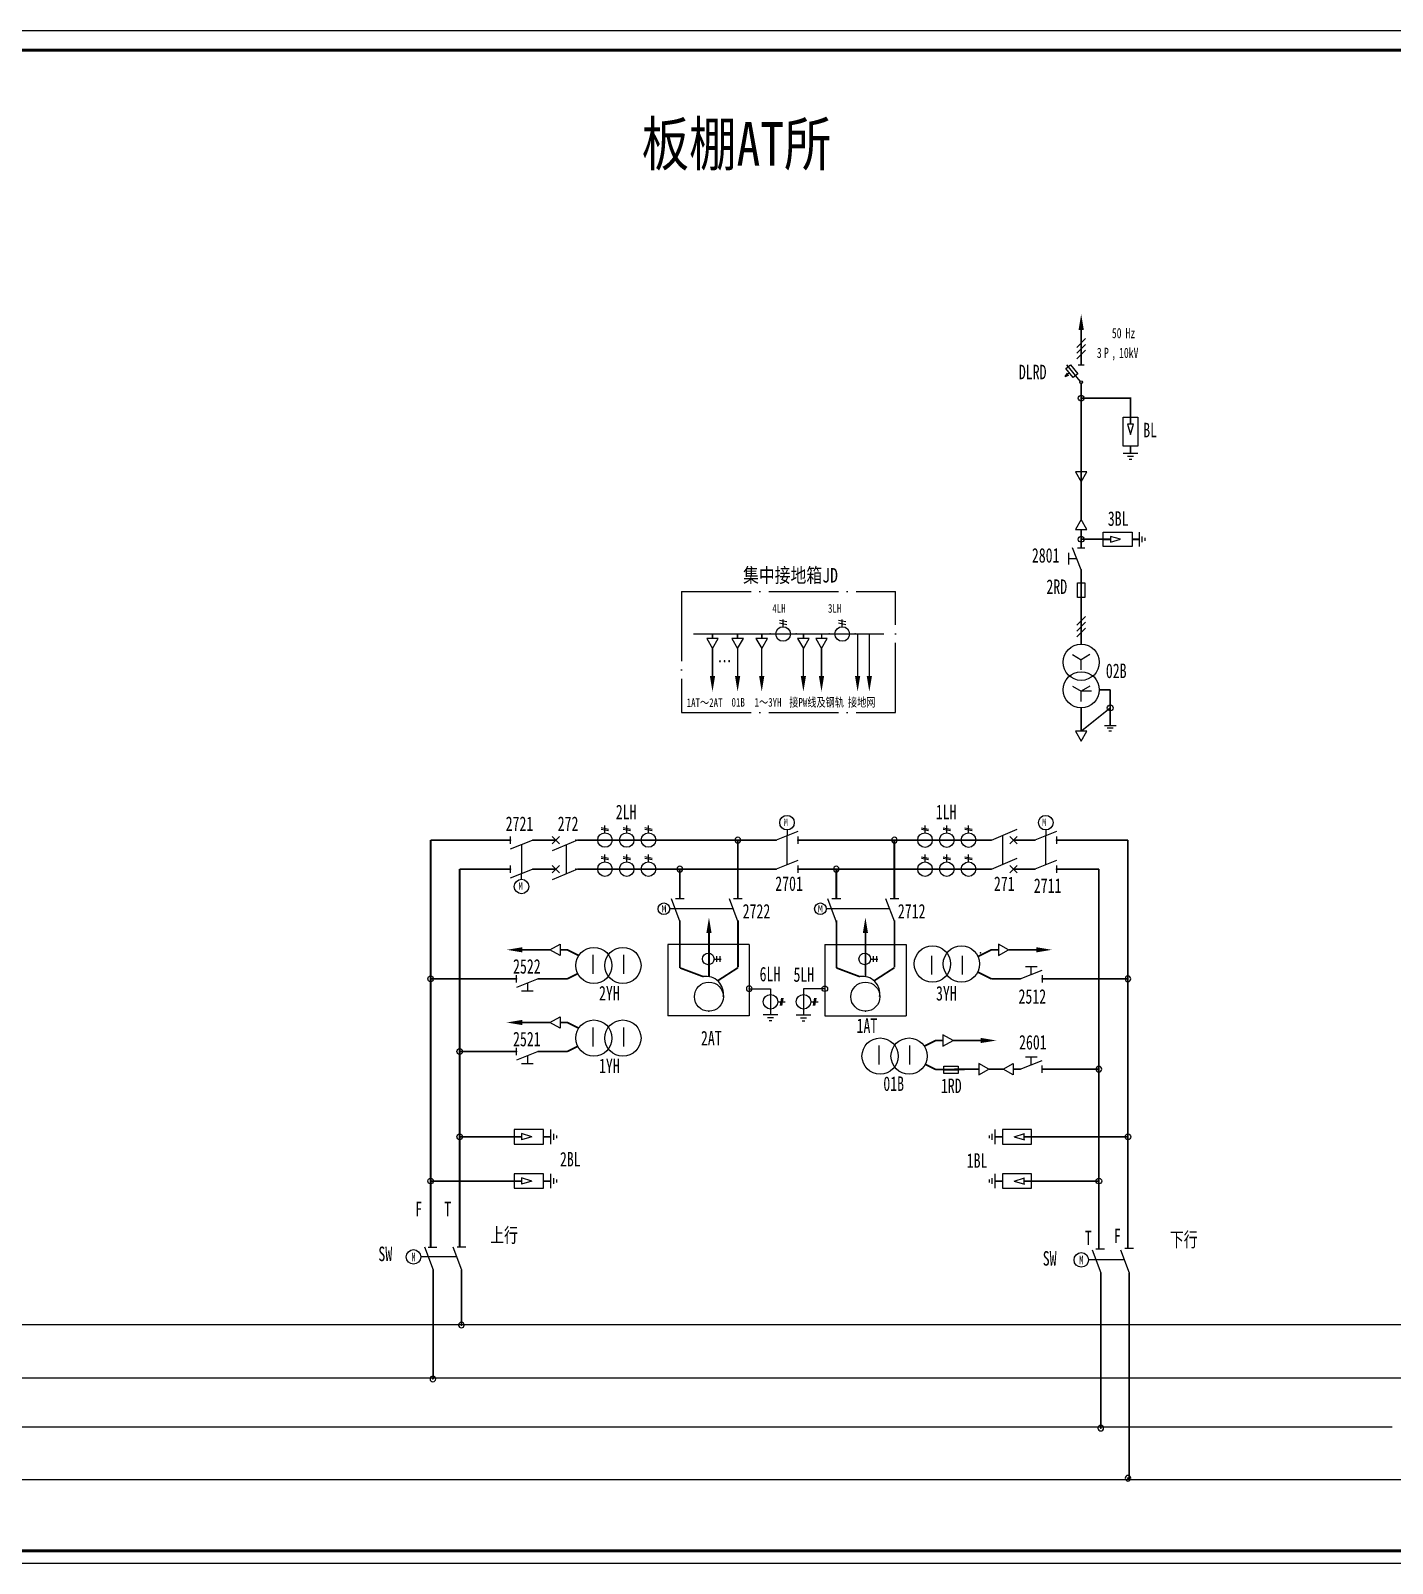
# Model space of a CAD drawing. Header units: millimetres. Extents: x 10667 to 23854, y -3427 to -2899.
# Drawn here: x 16707 to 17176, y -3427 to -2899 of the extents above; entities that cross this region are included whole.
import ezdxf
from ezdxf.enums import TextEntityAlignment as Align

# ---------------------------------------------------------------- set-up
doc = ezdxf.new("R2010")
doc.units = ezdxf.units.MM
doc.header["$LTSCALE"] = 10
doc.linetypes.add('ACAD_ISO04W100', pattern=[30, 24, -3, 0, -3])
doc.linetypes.add('DASHED', pattern=[11, 5, 0.5, 5, 0.5])
for name, color, linetype in [('3', 3, 'Continuous'), ('4', 1, 'Continuous'), ('BBLOCK', 2, 'DASHED'), ('BLOCK', 3, 'Continuous'), ('BOX', 7, 'Continuous'), ('DASHED', 6, 'Continuous'), ('DLINE', 1, 'Continuous'), ('LINE', 7, 'Continuous'), ('PLINE', 1, 'Continuous'), ('TEXT', 2, 'Continuous'), ('设    备', 3, 'Continuous'), ('设备编号', 2, 'Continuous'), ('连 接 线', 1, 'Continuous')]:
    doc.layers.add(name, color=color, linetype=linetype)
doc.styles.add('HZ', font='SimSun.ttf', dxfattribs={"width": 0.7})
doc.styles.add('ITALIC', font='NSimSun.ttf', dxfattribs={"width": 0.7})
doc.styles.add('JH1', font='NSimSun.ttf', dxfattribs={"width": 0.8})
doc.styles.add('ROMNAS', font='NSimSun.ttf', dxfattribs={"width": 0.7})

# ---------------------------------------------------------------- blocks, each defined once
blk = doc.blocks.new('$$POINT', base_point=(176.43, 371.44))
blk.add_point((176.43, 371.44))
blk = doc.blocks.new('$$DD', base_point=(181.79, 368.35))
at = {"layer": 'BLOCK', "color": 2}
blk.add_circle((181.79, 368.35), 0.971, dxfattribs=at)
at = {"xscale": 1.428571, "yscale": 1.428571, "zscale": 1.428571}
for rotation in [270, 180, 90]:
    blk.add_blockref('$$POINT', (181.79, 368.35), dxfattribs=dict(at, rotation=rotation))
blk.add_blockref('$$POINT', (181.79, 368.35), dxfattribs=at)
blk = doc.blocks.new('$JT')
at = {"color": 3}
blk.add_lwpolyline([(0, 0, 1.8, 0, 0), (0, 5.41, 0, 0, 0)], format="xyseb", dxfattribs=at)
blk = doc.blocks.new('$$LHX')
for p, q in [((3.79, 1.25), (3.29, -1.25)), ((4.29, 1.25), (3.79, -1.25)), ((2.5, 0), (5, 0))]:
    blk.add_line(p, q)
blk.add_circle((0, 0), 2.5)
blk = doc.blocks.new('$ZOBYQX')
blk.add_circle((0, 0), 5)
blk.add_arc((-1, 1), 6, 350.5377, 99.4623)
for p in [(-1.99, 6.92), (0, -5)]:
    blk.add_point(p)
at = {"style": 'HZ', "width": 0.76}
blk.add_attdef('序号', (5.33, -2.35), '', height=4, dxfattribs=at)
at = {"style": 'HZ', "width": 0.76, "flags": 1}
for tag, p in [('符号', (5.21, -6.8)), ('名称', (5.21, -11.09)), ('规格', (5.21, -19.68)), ('型号', (5.21, -15.39)), ('单位', (5.21, -24.12)), ('数量', (5.46, -28.55))]:
    blk.add_attdef(tag, p, '', height=4, dxfattribs=at)
blk = doc.blocks.new('$BLQX')
for p, q in [((-2.5, -10), (-2.5, 0)), ((-2.5, 0), (2.5, 0)), ((2.5, 0), (2.5, -10)), ((0, -6), (-1.08, -2.46)), ((-1.07, -2.5), (1.08, -2.5)), ((0, -6), (1.08, -2.46)), ((2.5, -10), (-2.5, -10)), ((-2.5, -12.5), (2.5, -12.5)), ((-1, -13.5), (1, -13.5)), ((-0.5, -14.5), (0.5, -14.5))]:
    blk.add_line(p, q)
at = {"layer": 'DLINE', "const_width": 0.6}
for points in [[(0, -2.5), (0, 0)], [(0, -10), (0, -12.5)]]:
    blk.add_lwpolyline(points, dxfattribs=at)
at = {"style": 'HZ', "width": 0.76, "flags": 1}
for tag, p in [('符号', (3.73, -14.77)), ('名称', (3.73, -19.07)), ('型号', (3.73, -23.36)), ('规格', (3.73, -27.66)), ('单位', (3.73, -32.1)), ('数量', (3.99, -36.53))]:
    blk.add_attdef(tag, p, '', height=4, dxfattribs=at)
at = {"style": 'HZ', "width": 0.76}
blk.add_attdef('序号', (3.86, -10.33), '', height=4, dxfattribs=at)
blk = doc.blocks.new('$RDQX')
for p, q in [((-1.25, 2.5), (1.25, 2.5)), ((-1.25, -2.5), (-1.25, 2.5)), ((1.25, 2.5), (1.25, -2.5)), ((1.25, -2.5), (-1.25, -2.5))]:
    blk.add_line(p, q)
at = {"layer": 'DLINE', "const_width": 0.6}
blk.add_lwpolyline([(0, 2.5), (0, -2.5)], dxfattribs=at)
at = {"layer": 'DLINE'}
for p in [(0, 2.5), (0, -2.5)]:
    blk.add_point(p, dxfattribs=at)
at = {"style": 'HZ', "width": 0.76}
blk.add_attdef('序号', (1.71, -2.68), '', height=4, dxfattribs=at)
at = {"style": 'HZ', "width": 0.76, "flags": 1}
for tag, p in [('符号', (1.59, -7.12)), ('名称', (1.59, -11.42)), ('规格', (1.59, -20.01)), ('型号', (1.59, -15.71)), ('单位', (1.59, -24.45)), ('数量', (1.84, -28.88))]:
    blk.add_attdef(tag, p, '', height=4, dxfattribs=at)

msp = doc.modelspace()

# ---------------------------------------------------------------- linework, layer by layer
for p, q in [((17068.54, -3084.48), (17065.54, -3076.98)), ((17067.29, -3076.98), (17069.79, -3076.98)), ((17064.28, -3082.73), (17064.28, -3078.73)), ((17067.04, -3080.73), (17064.28, -3080.73)), ((16871.93, -3178.89), (16871.93, -3176.39)), ((16871.93, -3180.64), (16879.43, -3177.64)), ((16886.23, -3178.89), (16888.73, -3176.39)), ((16886.23, -3176.39), (16888.73, -3178.89)), ((16894.98, -3177.64), (16886.23, -3181.39)), ((16970.92, -3174.64), (16963.42, -3177.64)), ((16967.17, -3174.14), (16967.17, -3176.14)), ((16967.17, -3186.14), (16967.17, -3176.14)), ((16970.92, -3176.39), (16970.92, -3178.89)), ((17037.68, -3177.66), (17046.43, -3173.91)), ((17046.43, -3176.41), (17043.93, -3178.91)), ((17046.43, -3178.91), (17043.93, -3176.41)), ((17060.08, -3174.64), (17052.58, -3177.64)), ((17056.33, -3174.14), (17056.33, -3176.14)), ((17056.33, -3186.14), (17056.33, -3176.14)), ((17060.08, -3176.39), (17060.08, -3178.89)), ((16875.68, -3179.14), (16875.68, -3189.14)), ((17037.68, -3187.66), (17046.43, -3183.91)), ((16871.93, -3188.89), (16871.93, -3186.39)), ((16871.93, -3190.64), (16879.43, -3187.64)), ((16875.68, -3191.14), (16875.68, -3189.14)), ((16886.23, -3186.39), (16888.73, -3188.89)), ((16886.23, -3188.89), (16888.73, -3186.39)), ((16894.98, -3187.64), (16886.23, -3191.39)), ((16970.92, -3184.64), (16963.42, -3187.64)), ((16970.92, -3186.39), (16970.92, -3188.89)), ((17046.43, -3188.91), (17043.93, -3186.41)), ((17046.43, -3186.41), (17043.93, -3188.91)), ((17060.08, -3184.64), (17052.58, -3187.64)), ((17060.08, -3186.39), (17060.08, -3188.89)), ((16941.99, -3218.66), (16944.51, -3218.66)), ((16943.04, -3219.61), (16943.04, -3217.61)), ((16944.04, -3217.61), (16944.04, -3219.61)), ((16995.9, -3218.66), (16998.42, -3218.66)), ((16996.95, -3219.61), (16996.95, -3217.61)), ((16997.95, -3217.61), (16997.95, -3219.61)), ((17049.32, -3221.2), (17053.32, -3221.2)), ((17051.32, -3223.95), (17051.32, -3221.2)), ((16873.95, -3226.7), (16873.95, -3224.2)), ((16881.45, -3225.45), (16873.95, -3228.45)), ((17047.57, -3225.45), (17055.07, -3222.45)), ((17055.07, -3224.2), (17055.07, -3226.7)), ((16879.7, -3229.71), (16875.7, -3229.71)), ((16877.7, -3226.95), (16877.7, -3229.71)), ((16963.99, -3237.87), (16958.99, -3237.87)), ((16962.49, -3238.87), (16960.49, -3238.87)), ((16961.99, -3239.87), (16960.99, -3239.87)), ((16970.36, -3237.87), (16975.36, -3237.87)), ((16971.86, -3238.87), (16973.86, -3238.87)), ((16972.36, -3239.87), (16973.36, -3239.87)), ((16873.95, -3251.74), (16873.95, -3249.24)), ((16881.45, -3250.49), (16873.95, -3253.49)), ((16877.7, -3251.99), (16877.7, -3254.74)), ((17049.32, -3252.32), (17053.32, -3252.32)), ((17051.32, -3255.08), (17051.32, -3252.32)), ((16879.7, -3254.74), (16875.7, -3254.74)), ((17047.57, -3256.58), (17055.07, -3253.58)), ((17055.07, -3257.83), (17055.07, -3255.33))]:
    msp.add_line(p, q)
at = {"color": 7}
for p, q in [((17067.29, -3089.05), (17069.79, -3089.05)), ((17067.29, -3094.05), (17067.29, -3089.05)), ((17069.79, -3089.05), (17069.79, -3094.05)), ((17069.79, -3094.05), (17067.29, -3094.05)), ((16964.57, -3101.85), (16967.07, -3102.35)), ((16964.57, -3102.85), (16967.07, -3103.35)), ((16965.82, -3104.14), (16965.82, -3101.64)), ((16984.94, -3101.85), (16987.44, -3102.35)), ((16984.94, -3102.85), (16987.44, -3103.35)), ((16986.19, -3104.14), (16986.19, -3101.64))]:
    msp.add_line(p, q, dxfattribs=at)
at = {"color": 3}
for p, q in [((16948.56, -3201.32), (16926.75, -3201.32)), ((17002.47, -3201.32), (16980.66, -3201.32))]:
    msp.add_line(p, q, dxfattribs=at)
at = {"color": 7, "const_width": 0.5}
for points in [[(16961.32, -3106.64), (16970.32, -3106.64)], [(16981.69, -3106.64), (16990.69, -3106.64)]]:
    msp.add_lwpolyline(points, dxfattribs=at)
at = {"color": 7}
for points in [[(16941.49, -3121.1, 1.8, 0, 0), (16941.49, -3126.51, 0, 0, 0)], [(16950.15, -3121.1, 1.8, 0, 0), (16950.15, -3126.51, 0, 0, 0)], [(16958.46, -3121.1, 1.8, 0, 0), (16958.46, -3126.51, 0, 0, 0)], [(16972.82, -3121.1, 1.8, 0, 0), (16972.82, -3126.51, 0, 0, 0)], [(16979.05, -3121.1, 1.8, 0, 0), (16979.05, -3126.51, 0, 0, 0)], [(16991.5, -3121.1, 1.8, 0, 0), (16991.5, -3126.51, 0, 0, 0)], [(16995.54, -3121.1, 1.8, 0, 0), (16995.54, -3126.51, 0, 0, 0)], [(16940.28, -3209.69, 1.8, 0, 0), (16940.28, -3204.28, 0, 0, 0)], [(16994.19, -3209.69, 1.8, 0, 0), (16994.19, -3204.28, 0, 0, 0)]]:
    msp.add_lwpolyline(points, format="xyseb", dxfattribs=at)
at = {"color": 1, "const_width": 0.6}
for points in [[(16940.28, -3209.69), (16940.28, -3224.85)], [(16994.19, -3209.69), (16994.19, -3224.85)], [(16938.28, -3224.68), (16930.28, -3221.68)], [(16943.23, -3226.15), (16950.25, -3221.62)], [(16992.19, -3224.68), (16984.19, -3221.68)], [(16997.14, -3226.15), (17004.16, -3221.62)]]:
    msp.add_lwpolyline(points, dxfattribs=at)
at = {"color": 7}
for centre, radius in [((16965.82, -3106.64), 2.5), ((16986.19, -3106.64), 2.5), ((17068.54, -3116.37), 6.25)]:
    msp.add_circle(centre, radius, dxfattribs=at)
for centre, radius in [((16967.17, -3171.64), 2.5), ((17056.33, -3171.64), 2.5), ((16875.68, -3193.64), 2.5), ((16940.04, -3218.61), 2), ((16993.95, -3218.61), 2)]:
    msp.add_circle(centre, radius)
for p in [(17068.54, -3076.98), (17068.54, -3084.48), (16871.93, -3177.64), (16894.43, -3177.64), (16912.48, -3177.64), (16919.98, -3177.64), (16963.42, -3177.64), (16970.92, -3177.64), (17017.68, -3177.66), (17025.18, -3177.66), (17052.58, -3177.64), (17060.08, -3177.64), (16871.93, -3187.64), (16894.43, -3187.64), (16912.48, -3187.64), (16919.98, -3187.64), (16963.42, -3187.64), (16970.92, -3187.64), (17017.68, -3187.66), (17025.18, -3187.66), (17052.58, -3187.64), (17060.08, -3187.64), (16873.95, -3225.45), (16881.45, -3225.45), (17047.57, -3225.45), (17055.07, -3225.45), (16873.95, -3250.49), (16881.45, -3250.49), (17047.57, -3256.58), (17055.07, -3256.58)]:
    msp.add_point(p)
for p in [(16961.32, -3106.64), (16970.32, -3106.64), (16981.69, -3106.64), (16990.69, -3106.64)]:
    msp.add_point(p, dxfattribs=at)
at = {"color": 4}
for p in [(16930.25, -3197.82), (16950.25, -3197.82), (16984.16, -3197.82), (17004.16, -3197.82), (16930.25, -3205.82), (16950.25, -3205.82), (16984.16, -3205.82), (17004.16, -3205.82)]:
    msp.add_point(p, dxfattribs=at)
at = {"layer": '4', "color": 5}
for p, q in [((16470.95, -3344.51), (16783.01, -3344.51)), ((16772.9, -3344.51), (17176.45, -3344.51)), ((17171.92, -3344.54), (17439.58, -3344.54)), ((16470.71, -3362.89), (16781.61, -3362.89)), ((16771.78, -3362.89), (17174.32, -3362.89)), ((17172.75, -3362.89), (17434.43, -3362.89)), ((16472.25, -3379.75), (16783.59, -3379.75)), ((16774.1, -3379.75), (17175.74, -3379.75)), ((16471.64, -3397.9), (16778.81, -3397.9)), ((16769.31, -3397.9), (17267.97, -3397.9))]:
    msp.add_line(p, q, dxfattribs=at)
at = {"layer": '4', "color": 2}
msp.add_lwpolyline([(10666.54, -2898.77), (23853.86, -2898.77), (23853.86, -3426.84), (10666.54, -3426.84)], close=True, dxfattribs=at)
at = {"layer": 'BBLOCK', "linetype": 'Continuous'}
for p, q in [((17041.43, -3176.05), (17041.43, -3186.05)), ((16891.23, -3189.24), (16891.23, -3179.24))]:
    msp.add_line(p, q, dxfattribs=at)
at = {"layer": 'BLOCK', "color": 7}
for p, q in [((17068.54, -3067.2), (17066.54, -3070.67)), ((17070.54, -3070.67), (17068.54, -3067.2)), ((17066.54, -3070.67), (17070.54, -3070.67)), ((17070.04, -3100.62), (17067.04, -3103.62)), ((17070.04, -3102.62), (17067.04, -3105.62)), ((17070.04, -3104.62), (17067.04, -3107.62)), ((16939.49, -3108.14), (16941.49, -3111.6)), ((16943.49, -3108.14), (16939.49, -3108.14)), ((16941.49, -3111.6), (16943.49, -3108.14)), ((16948.15, -3108.14), (16950.15, -3111.6)), ((16952.15, -3108.14), (16948.15, -3108.14)), ((16950.15, -3111.6), (16952.15, -3108.14)), ((16960.46, -3108.14), (16956.46, -3108.14)), ((16956.46, -3108.14), (16958.46, -3111.6)), ((16958.46, -3111.6), (16960.46, -3108.14)), ((16970.82, -3108.14), (16972.82, -3111.6)), ((16974.82, -3108.14), (16970.82, -3108.14)), ((16972.82, -3111.6), (16974.82, -3108.14)), ((16977.05, -3108.14), (16979.05, -3111.6)), ((16981.05, -3108.14), (16977.05, -3108.14)), ((16979.05, -3111.6), (16981.05, -3108.14)), ((17070.54, -3140.12), (17066.54, -3140.12)), ((17066.54, -3140.12), (17068.54, -3143.58)), ((17068.54, -3143.58), (17070.54, -3140.12)), ((17076.54, -3138.12), (17080.54, -3138.12)), ((17079.54, -3139.12), (17077.54, -3139.12)), ((17079.04, -3140.12), (17078.04, -3140.12))]:
    msp.add_line(p, q, dxfattribs=at)
at = {"layer": 'BLOCK'}
for p, q in [((16927.25, -3197.82), (16930.25, -3205.82)), ((16928.75, -3197.82), (16931.75, -3197.82)), ((16947.25, -3197.82), (16950.25, -3205.82)), ((16948.75, -3197.82), (16951.75, -3197.82)), ((16981.16, -3197.82), (16984.16, -3205.82)), ((16982.66, -3197.82), (16985.66, -3197.82)), ((17001.16, -3197.82), (17004.16, -3205.82)), ((17002.66, -3197.82), (17005.66, -3197.82)), ((16900.4, -3223.69), (16900.4, -3217.19)), ((16910.9, -3223.69), (16910.9, -3217.19)), ((17016.97, -3217.48), (17016.97, -3223.98)), ((17027.47, -3217.48), (17027.47, -3223.98)), ((16900.4, -3248.72), (16900.4, -3242.22)), ((16910.9, -3248.72), (16910.9, -3242.22)), ((16998.96, -3254.92), (16998.96, -3248.42)), ((17009.46, -3254.92), (17009.46, -3248.42))]:
    msp.add_line(p, q, dxfattribs=at)
at = {"layer": 'BLOCK', "linetype": 'DASHED'}
for p, q in [((16926.12, -3213.58), (16926.12, -3238.24)), ((16954.16, -3213.58), (16926.12, -3213.58)), ((16954.16, -3213.58), (16954.16, -3238.24)), ((16980.19, -3213.58), (17008.23, -3213.58)), ((16980.19, -3213.58), (16980.19, -3238.24)), ((17008.23, -3213.58), (17008.23, -3238.24)), ((16954.16, -3238.24), (16926.12, -3238.24)), ((16980.19, -3238.24), (17008.23, -3238.24))]:
    msp.add_line(p, q, dxfattribs=at)
at = {"layer": 'BLOCK', "color": 5}
for p, q in [((16954.16, -3228.86), (16959.31, -3228.86)), ((16959.31, -3228.86), (16961.49, -3228.86)), ((16961.49, -3228.86), (16961.49, -3237.87)), ((16975.04, -3228.86), (16972.86, -3228.86)), ((16972.86, -3228.86), (16972.86, -3237.87)), ((16980.19, -3228.86), (16975.04, -3228.86))]:
    msp.add_line(p, q, dxfattribs=at)
at = {"layer": 'BLOCK', "color": 7}
for centre, radius in [((17068.54, -3125.87), 6.25), ((17078.54, -3132.12), 1)]:
    msp.add_circle(centre, radius, dxfattribs=at)
at = {"layer": 'BLOCK'}
for centre, radius in [((16924.75, -3201.32), 2), ((16978.66, -3201.32), 2), ((16900.61, -3220.85), 6.25), ((16910.61, -3220.85), 6.25), ((17017.27, -3220.33), 6.25), ((17027.27, -3220.33), 6.25), ((16900.61, -3245.88), 6.25), ((16910.61, -3245.88), 6.25), ((16999.25, -3252.08), 6.25), ((17009.25, -3252.08), 6.25)]:
    msp.add_circle(centre, radius, dxfattribs=at)
at = {"layer": 'BOX', "const_width": 1.05}
msp.add_lwpolyline([(10677.66, -2905.48), (23845.41, -2905.48), (23845.41, -3422.56), (10677.66, -3422.56)], close=True, dxfattribs=at)
at = {"layer": 'DASHED', "color": 7, "linetype": 'DASHED', "ltscale": 0.5, "const_width": 0.5}
for points in [[(16941.49, -3111.6), (16941.49, -3121.6)], [(16950.15, -3111.6), (16950.15, -3121.6)], [(16958.46, -3111.6), (16958.46, -3121.6)]]:
    msp.add_lwpolyline(points, dxfattribs=at)
at = {"layer": 'DLINE', "const_width": 0.6}
for points in [[(16844.37, -3177.64), (16844.37, -3317.68)], [(16871.93, -3177.64), (16844.37, -3177.64)], [(16879.43, -3177.64), (16887.48, -3177.64)], [(16894.98, -3177.64), (16963.42, -3177.64)], [(16950.25, -3197.82), (16950.25, -3177.64)], [(16970.92, -3177.64), (17037.72, -3177.64)], [(17004.16, -3197.82), (17004.16, -3177.64)], [(17045.19, -3177.64), (17052.58, -3177.64)], [(17060.08, -3177.64), (17084.65, -3177.64)], [(17084.65, -3318.21), (17084.65, -3177.64)], [(16854.37, -3206.67), (16854.37, -3187.64)], [(16871.93, -3187.64), (16854.37, -3187.64)], [(16887.48, -3187.64), (16879.43, -3187.64)], [(16894.98, -3187.64), (16963.42, -3187.64)], [(16930.25, -3197.82), (16930.25, -3187.64)], [(16970.92, -3187.64), (17037.72, -3187.64)], [(16984.16, -3197.82), (16984.16, -3187.64)], [(17045.16, -3187.64), (17052.58, -3187.64)], [(17060.08, -3187.64), (17074.65, -3187.64)], [(17074.65, -3256.58), (17074.65, -3187.64)], [(16930.28, -3205.27), (16930.28, -3221.68)], [(16950.28, -3205.27), (16950.28, -3218.18)], [(16984.19, -3205.27), (16984.19, -3221.68)], [(17004.19, -3205.27), (17004.19, -3218.18)], [(16854.37, -3317.68), (16854.37, -3206.67)], [(16930.28, -3217.48), (16930.28, -3221.52)], [(16950.28, -3217.48), (16950.28, -3221.52)], [(16984.19, -3217.48), (16984.19, -3221.52)], [(17004.19, -3217.48), (17004.19, -3221.52)], [(16873.95, -3225.45), (16844.37, -3225.45)], [(16891.45, -3225.45), (16881.45, -3225.45)], [(17037.57, -3225.45), (17047.57, -3225.45)], [(17055.07, -3225.45), (17084.65, -3225.45)], [(16873.95, -3250.49), (16854.37, -3250.49)], [(16891.45, -3250.49), (16881.45, -3250.49)], [(17018.41, -3256.69), (17033.3, -3256.58)], [(17055.07, -3256.58), (17074.65, -3256.58)], [(17074.65, -3318.21), (17074.65, -3256.58)], [(16873.2, -3279.87), (16854.37, -3279.87)], [(17051.41, -3279.87), (17084.65, -3279.87)], [(16873.2, -3295.12), (16844.37, -3295.12)], [(17051.41, -3295.12), (17074.65, -3295.12)]]:
    msp.add_lwpolyline(points, dxfattribs=at)
at = {"layer": 'LINE', "color": 7, "linetype": 'DASHED'}
for p, q in [((17070.04, -3004.88), (17067.04, -3007.88)), ((17070.04, -3006.88), (17067.04, -3009.88)), ((17070.04, -3008.88), (17067.04, -3011.88)), ((17083.03, -3031.89), (17088.03, -3031.89)), ((17083.03, -3041.89), (17083.03, -3031.89)), ((17086.53, -3034.39), (17084.53, -3034.39)), ((17084.53, -3034.39), (17085.53, -3037.89)), ((17085.53, -3037.89), (17086.53, -3034.39)), ((17088.03, -3031.89), (17088.03, -3041.89)), ((17088.03, -3041.89), (17083.03, -3041.89)), ((17083.03, -3044.39), (17088.03, -3044.39)), ((17084.53, -3045.39), (17086.53, -3045.39)), ((17085.03, -3046.39), (17086.03, -3046.39)), ((17070.54, -3050.78), (17066.54, -3050.78)), ((17066.54, -3050.78), (17068.54, -3054.25)), ((17068.54, -3054.25), (17070.54, -3050.78))]:
    msp.add_line(p, q, dxfattribs=at)
at = {"layer": 'LINE', "color": 7, "linetype": 'ACAD_ISO04W100', "ltscale": 0.1}
for p, q in [((16930.8, -3091.96), (17004.59, -3091.96)), ((16930.8, -3091.96), (16930.8, -3133.64)), ((17004.59, -3133.64), (17004.59, -3091.96)), ((16930.8, -3133.64), (17004.59, -3133.64))]:
    msp.add_line(p, q, dxfattribs=at)
at = {"layer": 'LINE', "color": 7, "linetype": 'DASHED'}
msp.add_lwpolyline([(17068.54, -3001.88, 1.8, 0, 0), (17068.54, -2996.47, 0, 0, 0)], format="xyseb", dxfattribs=at)
at = {"layer": 'LINE', "color": 7, "linetype": 'DASHED', "const_width": 0.6}
for points in [[(17068.54, -3001.38), (17068.54, -3013.88)], [(17068.54, -3019.88), (17068.54, -3026.38)], [(17068.54, -3025.38), (17085.54, -3025.38), (17085.54, -3031.88)], [(17068.54, -3026.38), (17068.54, -3067.17)], [(17085.53, -3034.39), (17085.53, -3031.89)], [(17085.53, -3041.89), (17085.53, -3044.39)]]:
    msp.add_lwpolyline(points, dxfattribs=at)
at = {"layer": 'LINE', "color": 7, "linetype": 'DASHED'}
msp.add_circle((17068.54, -3025.38), 1, dxfattribs=at)
at = {"layer": 'PLINE', "color": 7}
msp.add_line((16979.05, -3106.64), (16979.05, -3108.14), dxfattribs=at)
for points, const_width in [([(17068.54, -3070.67), (17068.54, -3076.98)], 0.5), ([(17068.54, -3089.05), (17068.54, -3094.05)], 0.6), ([(17068.54, -3084.48), (17068.54, -3110.12)], 0.5), ([(16934.86, -3106.64), (17000.64, -3106.64)], 0.5), ([(16941.49, -3106.64), (16941.49, -3108.14)], 0.6), ([(16950.15, -3106.64), (16950.15, -3108.14)], 0.6), ([(16958.46, -3106.64), (16958.46, -3108.14)], 0.6), ([(16972.82, -3106.64), (16972.82, -3108.14)], 0.6), ([(16991.5, -3106.5), (16991.5, -3121.1)], 0.5), ([(16995.54, -3106.5), (16995.54, -3121.1)], 0.5), ([(16972.82, -3111.6), (16972.82, -3121.6)], 0.5), ([(16979.05, -3111.6), (16979.05, -3121.6)], 0.5), ([(17074.79, -3125.87), (17078.54, -3125.87)], 0.5), ([(17078.54, -3125.87), (17078.54, -3132.12)], 0.5), ([(17068.54, -3132.12), (17068.54, -3140.12)], 0.5), ([(17078.54, -3132.12), (17068.54, -3140.12)], 0.5), ([(17078.54, -3132.12), (17078.54, -3138.12)], 0.5)]:
    msp.add_lwpolyline(points, dxfattribs=dict(at, const_width=const_width))
at = {"layer": 'PLINE', "const_width": 0.6}
for points in [[(16845.21, -3325.62), (16845.23, -3363.32)], [(16854.96, -3325.73), (16854.98, -3344.85)], [(17075.32, -3326.66), (17075.33, -3380.15)], [(17085.07, -3326.77), (17085.09, -3397.98)]]:
    msp.add_lwpolyline(points, dxfattribs=at)
at = {"layer": 'PLINE', "color": 7}
for p in [(17068.54, -3089.05), (17068.54, -3094.05)]:
    msp.add_point(p, dxfattribs=at)
at = {"layer": '设    备', "color": 3}
for p, q in [((17063.28, -3015.14), (17064.82, -3013.87)), ((17065.82, -3018.23), (17063.28, -3015.14)), ((17068.22, -3019.49), (17063.54, -3013.88)), ((17064.82, -3013.87), (17067.36, -3016.96)), ((17067.54, -3013.88), (17069.54, -3013.88)), ((17064.55, -3016.69), (17063, -3017.96)), ((17063, -3017.96), (17063.78, -3016.76)), ((17063, -3017.96), (17064.33, -3017.43)), ((17067.36, -3016.96), (17065.82, -3018.23)), ((17076.11, -3076.52), (17076.11, -3071.52)), ((17076.11, -3071.52), (17086.11, -3071.52)), ((17078.61, -3073.02), (17078.61, -3075.02)), ((17082.11, -3074.02), (17078.61, -3073.02)), ((17086.11, -3071.52), (17086.11, -3076.52)), ((17088.61, -3076.52), (17088.61, -3071.52)), ((17089.61, -3075.02), (17089.61, -3073.02)), ((17086.11, -3076.52), (17076.11, -3076.52)), ((17078.61, -3075.02), (17082.11, -3074.02)), ((17090.61, -3074.52), (17090.61, -3073.52)), ((16853.24, -3321.25), (16840.96, -3321.25)), ((17083.35, -3322.28), (17071.07, -3322.28))]:
    msp.add_line(p, q, dxfattribs=at)
at = {"layer": '设    备', "color": 7}
for p, q in [((17065.51, -3113.76), (17068.54, -3115.51)), ((17071.57, -3113.76), (17068.54, -3115.51)), ((17068.54, -3119.01), (17068.54, -3115.51)), ((17065.51, -3124.59), (17068.54, -3126.34)), ((17071.57, -3124.59), (17068.54, -3126.34)), ((17072.04, -3126.34), (17068.54, -3126.34)), ((17068.54, -3129.84), (17068.54, -3126.34))]:
    msp.add_line(p, q, dxfattribs=at)
at = {"layer": '设    备'}
for p, q in [((16842.23, -3317.75), (16845.23, -3325.75)), ((16843.46, -3317.95), (16846.46, -3317.95)), ((16851.97, -3317.75), (16854.97, -3325.75)), ((16853.47, -3317.75), (16856.47, -3317.75)), ((17072.34, -3318.78), (17075.34, -3326.78)), ((17073.57, -3318.5), (17076.57, -3318.5)), ((17082.07, -3318.78), (17085.07, -3326.78)), ((17083.57, -3318.29), (17086.57, -3318.29))]:
    msp.add_line(p, q, dxfattribs=at)
at = {"layer": '设    备', "color": 3, "const_width": 0.6}
for points in [[(17078.61, -3074.02), (17076.11, -3074.02)], [(17086.11, -3074.02), (17088.61, -3074.02)]]:
    msp.add_lwpolyline(points, dxfattribs=at)
at = {"layer": '设    备'}
for centre, radius in [((17068.54, -3019.88), 0.5), ((16838.46, -3321.25), 2.5), ((17068.57, -3322.28), 2.5)]:
    msp.add_circle(centre, radius, dxfattribs=at)
at = {"layer": '设    备', "color": 3}
msp.add_point((17033.82, -3216.48), dxfattribs=at)
at = {"layer": '设    备'}
for p in [(16844.46, -3317.75), (17074.57, -3318.29)]:
    msp.add_point(p, dxfattribs=at)
at = {"layer": '连 接 线', "color": 3}
for p, q in [((16885.49, -3215.45), (16888.95, -3213.45)), ((16888.95, -3217.45), (16885.49, -3215.45)), ((16888.95, -3213.45), (16888.95, -3217.45)), ((17040.07, -3213.45), (17040.07, -3217.45)), ((17043.53, -3215.45), (17040.07, -3213.45)), ((17040.07, -3217.45), (17043.53, -3215.45)), ((16885.49, -3240.49), (16888.95, -3238.49)), ((16888.95, -3242.49), (16885.49, -3240.49)), ((16888.95, -3238.49), (16888.95, -3242.49)), ((17024.37, -3246.69), (17020.91, -3244.69)), ((17020.91, -3244.69), (17020.91, -3248.69)), ((17020.91, -3248.69), (17024.37, -3246.69)), ((17033.3, -3254.58), (17033.3, -3258.58)), ((17036.76, -3256.58), (17033.3, -3254.58)), ((17033.3, -3258.58), (17036.76, -3256.58)), ((17041.61, -3256.58), (17045.07, -3254.58)), ((17045.07, -3258.58), (17041.61, -3256.58)), ((17045.07, -3254.58), (17045.07, -3258.58))]:
    msp.add_line(p, q, dxfattribs=at)
at = {"layer": '连 接 线', "const_width": 0.6}
for points in [[(17068.54, -3074.01), (17076.1, -3074.01)], [(16891.45, -3215.45), (16888.95, -3215.45)], [(17037.57, -3215.45), (17040.07, -3215.45)], [(16891.45, -3240.49), (16888.95, -3240.49)], [(17018.41, -3246.69), (17020.91, -3246.69)], [(17047.57, -3256.58), (17045.07, -3256.58)]]:
    msp.add_lwpolyline(points, dxfattribs=at)
at = {"layer": '连 接 线', "color": 6, "linetype": 'DASHED', "ltscale": 0.5, "const_width": 0.5}
for points in [[(16885.49, -3215.45), (16875.49, -3215.45)], [(17043.53, -3215.45), (17053.53, -3215.45)], [(16885.49, -3240.49), (16875.49, -3240.49)], [(17024.37, -3246.69), (17034.37, -3246.69)], [(17041.61, -3256.58), (17036.76, -3256.58)]]:
    msp.add_lwpolyline(points, dxfattribs=at)
at = {"layer": '连 接 线', "color": 3, "const_width": 0.6}
for points in [[(16891.45, -3215.45), (16895.38, -3217.42)], [(17037.57, -3215.45), (17032.97, -3217.76)], [(16891.45, -3225.45), (16895.03, -3223.67)], [(17037.57, -3225.45), (17032.87, -3223.1)], [(16891.45, -3240.49), (16895.38, -3242.45)], [(17018.41, -3246.69), (17014.48, -3248.65)], [(16891.45, -3250.49), (16895.03, -3248.7)], [(17018.41, -3256.69), (17014.83, -3254.9)]]:
    msp.add_lwpolyline(points, dxfattribs=at)
at = {"layer": '连 接 线', "color": 3}
msp.add_circle((17068.54, -3074.01), 1, dxfattribs=at)
for p in [(16891.45, -3215.45), (17037.57, -3215.45), (16891.45, -3240.49), (17018.41, -3246.69)]:
    msp.add_point(p, dxfattribs=at)

# ---------------------------------------------------------------- block references
at = {"layer": 'BLOCK'}
for name, p, rotation in [('$$LHX', (16904.43, -3177.64), 90), ('$$LHX', (16911.93, -3177.64), 90), ('$$LHX', (16919.43, -3177.64), 90), ('$$LHX', (17014.72, -3177.66), 90), ('$$LHX', (17022.22, -3177.66), 90), ('$$LHX', (17029.72, -3177.66), 90), ('$$LHX', (16904.43, -3187.64), 90), ('$$LHX', (16911.93, -3187.64), 90), ('$$LHX', (16919.43, -3187.64), 90), ('$$LHX', (17014.72, -3187.66), 90), ('$$LHX', (17022.22, -3187.66), 90), ('$$LHX', (17029.72, -3187.66), 90), ('$$DD', (16844.37, -3225.45), 270), ('$ZOBYQX', (16940.26, -3231.6), 359.9999985530559), ('$ZOBYQX', (16994.17, -3231.6), 359.9999985530559), ('$$DD', (16980.19, -3228.86), 1.446944142789795e-06), ('$$DD', (16854.37, -3250.49), 270), ('$RDQX', (17023.67, -3256.79), 270), ('$$DD', (16854.37, -3279.87), 90.00000128191111), ('$$DD', (17084.65, -3279.87), 270), ('$$DD', (16844.37, -3295.12), 90.00000128191111), ('$$DD', (17074.65, -3295.12), 270)]:
    msp.add_blockref(name, p, dxfattribs=dict(at, rotation=rotation))
at = {"layer": 'BLOCK', "xscale": -1}
for name, p, rotation in [('$$DD', (16950.25, -3177.64), 359.9999985530559), ('$$DD', (17004.16, -3177.64), 359.9999985530559), ('$$DD', (16930.25, -3187.64), 359.9999985530559), ('$$DD', (16984.16, -3187.64), 359.9999985530559), ('$$DD', (17084.65, -3225.45), 90), ('$$DD', (16954.16, -3228.86), 359.9999985530559), ('$$DD', (17074.65, -3256.58), 90), ('$BLQX', (16873.2, -3279.87), 89.99999871808885), ('$BLQX', (17051.41, -3279.87), 270), ('$BLQX', (16873.2, -3295.12), 89.99999871808885), ('$BLQX', (17051.41, -3295.12), 270)]:
    msp.add_blockref(name, p, dxfattribs=dict(at, rotation=rotation))
at = {"layer": 'BLOCK'}
for p in [(16961.49, -3233.36), (16972.86, -3233.36)]:
    msp.add_blockref('$$LHX', p, dxfattribs=at)
at = {"layer": 'BLOCK', "color": 5, "xscale": -1, "rotation": 359.9999985530559}
for p in [(16854.95, -3344.73), (16845.15, -3363.31), (17075.29, -3380.23), (17084.67, -3397.51)]:
    msp.add_blockref('$$DD', p, dxfattribs=at)
at = {"layer": '连 接 线', "color": 3, "rotation": 90}
for p in [(16875.99, -3215.45), (16875.99, -3240.49)]:
    msp.add_blockref('$JT', p, dxfattribs=at)
at = {"layer": '连 接 线', "color": 3, "xscale": -1, "rotation": 270}
for p in [(17053.03, -3215.45), (17033.87, -3246.69)]:
    msp.add_blockref('$JT', p, dxfattribs=at)

# ---------------------------------------------------------------- texts
at = {"layer": '3', "linetype": 'DASHED', "width": 0.8}
for s, height, style, p in [('板棚AT所', 15, 'JH1', (16949.77, -2945.29)), ('集中接地箱JD', 5, 'ROMNAS', (16968.37, -3088.9))]:
    msp.add_text(s, height=height, dxfattribs=dict(at, style=style)).set_placement(p, align=Align.CENTER)
at = {"layer": '3', "color": 3, "style": 'ITALIC', "width": 0.7}
for s, height, p in [('50', 3.5, (17079.11, -3004.72)), ('Hz', 3.5, (17083.83, -3004.72)), ('3', 3.5, (17073.94, -3011.52)), ('P', 3.5, (17076.39, -3011.52)), ('10kV', 3.5, (17081.59, -3011.52)), ('上行', 5, (16864.89, -3316.26)), ('下行', 5, (17099.11, -3317.77)), ('SW', 5, (16826.36, -3322.71)), ('SW', 5, (17055.29, -3324.27))]:
    msp.add_text(s, height=height, dxfattribs=at).set_placement(p)
at = {"layer": '3', "color": 7, "style": 'ITALIC', "width": 0.7}
msp.add_text(',', height=3.5, dxfattribs=at).set_placement((17078.92, -3011.52))
at = {"layer": '3', "color": 3, "style": 'ITALIC', "width": 0.7}
for s, p in [('2LH', (16911.74, -3167.94)), ('1LH', (17022.03, -3167.96)), ('2721', (16874.98, -3172.01)), ('272', (16891.72, -3172.01)), ('2701', (16967.87, -3192.68)), ('271', (17042.03, -3192.68)), ('2711', (17056.98, -3193.33)), ('2722', (16956.64, -3202.16)), ('2712', (17010.12, -3202.16)), ('2522', (16877.52, -3221.19)), ('6LH', (16961.29, -3223.84)), ('5LH', (16972.98, -3224.02)), ('2YH', (16905.95, -3230.38)), ('3YH', (17022.09, -3230.47)), ('2512', (17051.7, -3231.55)), ('1AT', (16994.71, -3241.6)), ('2521', (16877.52, -3246.23)), ('2AT', (16941.08, -3245.87)), ('2601', (17051.89, -3247.33)), ('1YH', (16905.95, -3255.41)), ('01B', (17003.93, -3261.61)), ('1RD', (17023.78, -3262.3)), ('2BL', (16892.49, -3287.6)), ('1BL', (17032.67, -3288.05)), ('F', (16840.24, -3304.76)), ('T', (16850.27, -3304.76)), ('T', (17071.02, -3314.7)), ('F', (17081.02, -3314.01))]:
    msp.add_text(s, height=5, dxfattribs=at).set_placement(p, align=Align.MIDDLE)
at = {"layer": 'BLOCK'}
for p in [(16924.75, -3201.32), (16978.66, -3201.32)]:
    msp.add_text('M', height=2.5, dxfattribs=at).set_placement(p, align=Align.MIDDLE)
at = {"layer": 'TEXT', "color": 7, "style": 'HZ', "width": 0.75}
for s, p in [('4LH', (16962.11, -3099.31)), ('3LH', (16981.28, -3099.31))]:
    msp.add_text(s, height=3, dxfattribs=at).set_placement(p)
at = {"layer": 'TEXT', "color": 7, "style": 'HZ'}
for s, height, width, p in [('…', 5, 0.7, (16945.66, -3118.6)), ('1AT～2AT', 3, 0.75, (16938.76, -3131.79)), ('01B', 3, 0.75, (16950.35, -3131.67)), ('1～3YH', 3, 0.75, (16960.63, -3131.67)), ('接PW线及钢轨', 3, 0.75, (16977.37, -3131.67)), ('接地网', 3, 0.75, (16992.92, -3131.67))]:
    msp.add_text(s, height=height, dxfattribs=dict(at, width=width)).set_placement(p, align=Align.CENTER)
at = {"layer": 'TEXT', "style": 'HZ', "width": 0.76}
for p in [(16966.06, -3172.75), (17055.06, -3172.75), (16874.64, -3194.75)]:
    msp.add_text('M', height=2.5, dxfattribs=at).set_placement(p)
at = {"layer": '设    备', "style": 'HZ', "width": 0.62}
for p in [(16838.46, -3321.25), (17068.57, -3322.28)]:
    msp.add_text('M', height=3, dxfattribs=at).set_placement(p, align=Align.MIDDLE)
at = {"layer": '设备编号', "color": 6, "style": 'HZ', "width": 0.7}
for s, p in [('DLRD', (17047.07, -3018.88)), ('3BL', (17077.72, -3069.37)), ('2801', (17051.54, -3082.04)), ('2RD', (17056.56, -3092.84)), ('02B', (17077.04, -3121.83))]:
    msp.add_text(s, height=5, dxfattribs=at).set_placement(p)
msp.add_text('BL', height=5, dxfattribs=at).set_placement((17094.69, -3038.88), align=Align.RIGHT)

doc.saveas('drawing.dxf')
